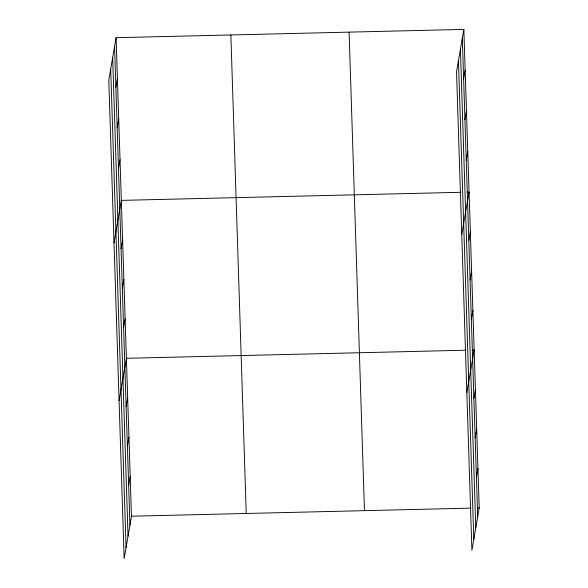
<?xml version="1.0" encoding="UTF-8"?>
<svg xmlns="http://www.w3.org/2000/svg" width="588" height="588" viewBox="0 0 588 588"><rect width="100%" height="100%" fill="white"/><g stroke="black" fill="none" stroke-linecap="round" stroke-linejoin="round"><path stroke-width="0.88" d="M116.108 37.691L108.78 80.078L124.149 558.6L131.469 516.213L116.108 37.691L463.851 29.4L479.22 507.922L471.899 550.309L456.531 71.787L463.851 29.4M115.873 87.259L117.409 78.358M117.181 127.934L118.717 119.033M118.489 168.609L120.026 159.708M114.006 242.77L121.326 200.383L460.874 192.291M121.062 248.761L122.598 239.867M122.326 288.238L123.862 279.344M123.598 327.722L125.134 318.821M119.077 400.685L126.398 358.298L465.946 350.205M126.133 406.675L127.669 397.775M127.398 446.152L128.934 437.259M128.669 485.629L130.205 476.736M463.616 78.976L465.152 70.075M464.924 119.651L466.46 110.75M466.233 160.326L467.769 151.425M461.749 234.487L469.077 192.1L467.254 192.144M468.805 240.477L470.341 231.576M470.077 279.954L471.613 271.053M471.341 319.431L472.877 310.53M466.828 392.402L474.149 350.014L472.326 350.058M473.877 398.392L475.413 389.491M475.148 437.869L476.684 428.968M476.412 477.346L477.948 468.445M131.469 516.213L471.017 508.12M477.397 507.966L479.22 507.922M462.315 38.301L477.684 516.823M460.404 49.348L475.773 527.877M458.434 60.733L473.803 539.262M349.096 32.134L364.464 510.663M230.864 34.949L246.225 513.478M114.564 46.584L129.933 525.113M112.661 57.639L128.03 536.16M110.691 69.024L126.06 547.546"/></g></svg>
